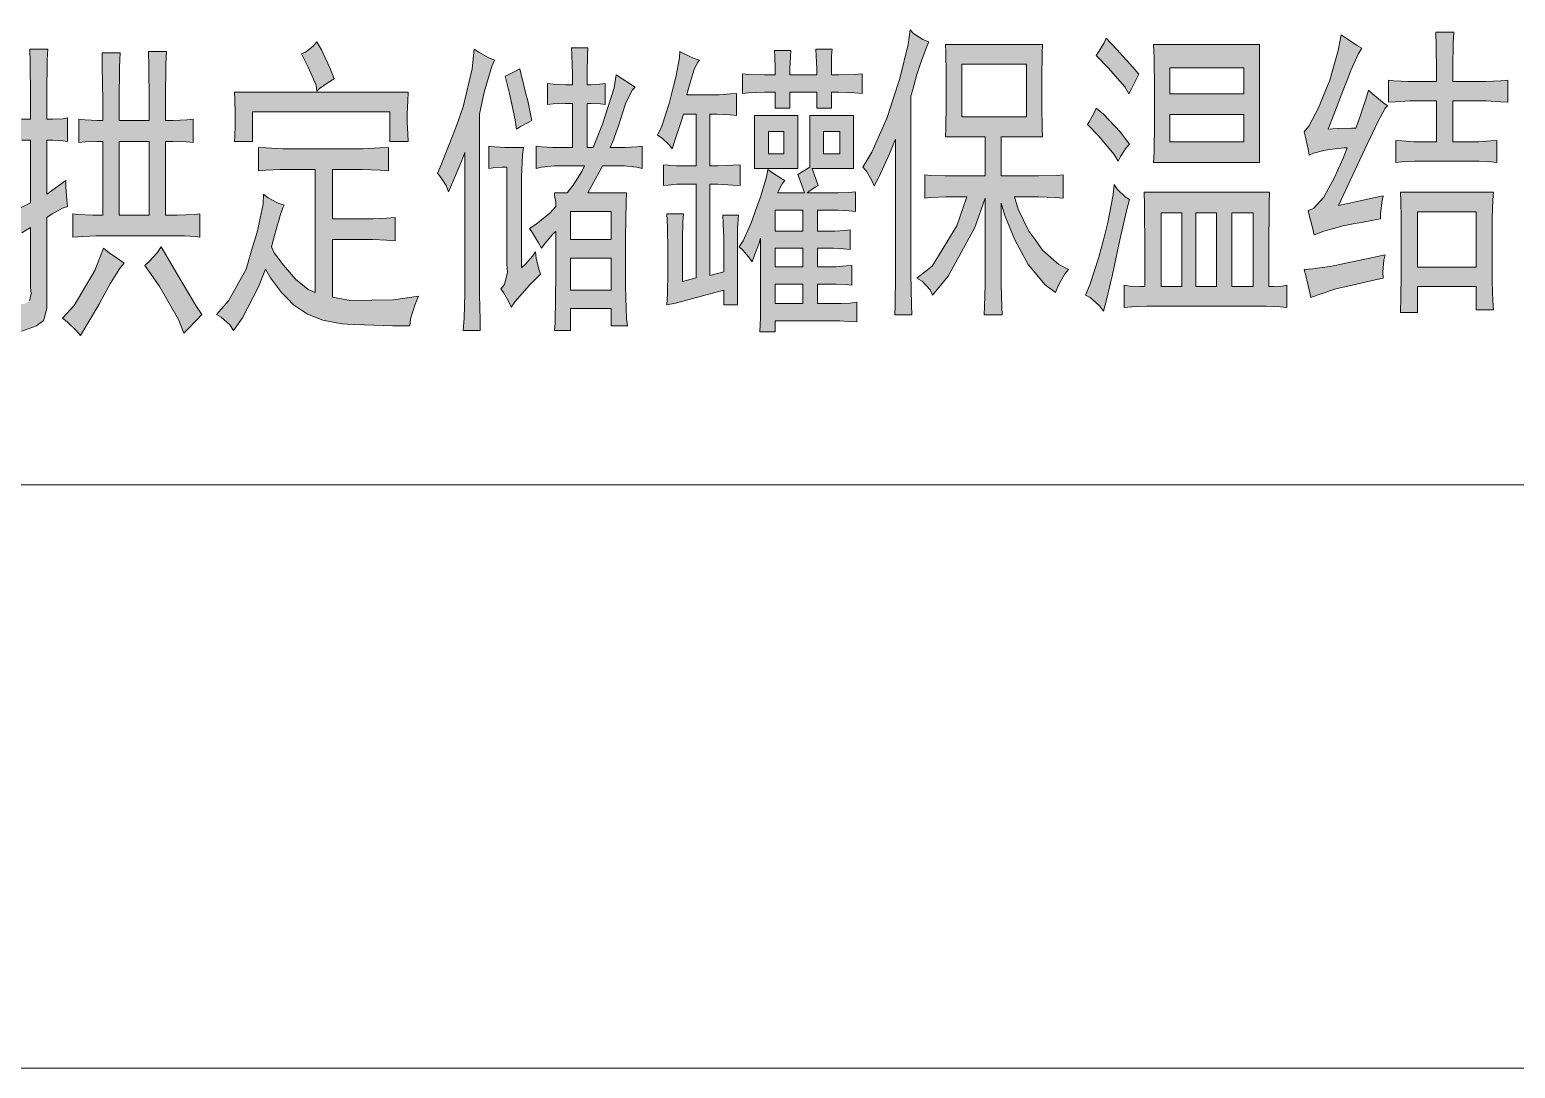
# Model space of a CAD drawing. Header units: millimetres. Extents: x 0 to 207, y 0 to 293.
# Drawn here: x 82.08 to 102.15, y 149.03 to 163.06 of the extents above; entities that cross this region are included whole.
import ezdxf

# ---------------------------------------------------------------- set-up
doc = ezdxf.new("R2010")
doc.units = ezdxf.units.MM

msp = doc.modelspace()

# ---------------------------------------------------------------- hatches: boundary and pattern name
h = msp.add_hatch(color=0)
h.dxf.hatch_style = 2
h.paths.add_polyline_path([(94.230472, 162.898667), (94.20225, 162.838694), (94.13875, 162.672889), (94.103472, 162.567056), (94.068194, 162.457694), (94.01175, 162.256611), (93.987056, 162.168417), (93.987056, 160.023528), (93.987056, 159.758944), (93.994111, 159.35325), (93.997639, 159.212139), (93.768333, 159.212139), (93.771861, 159.342667), (93.778917, 159.741306), (93.778917, 160.009417), (93.778917, 161.586333), (93.697778, 161.38525), (93.553139, 161.071278), (93.489639, 160.954861), (93.457889, 161.028944), (93.383806, 161.152417), (93.337944, 161.205333), (93.457889, 161.409944), (93.666028, 161.879139), (93.750694, 162.143722), (93.835361, 162.404778), (93.94825, 162.863389), (93.976472, 163.064472), (94.022333, 163.015083), (94.149333, 162.930417)])
h = msp.add_hatch(color=0)
h.dxf.hatch_style = 2
h.paths.add_polyline_path([(101.088472, 162.365972), (101.088472, 162.507083), (101.084944, 162.838694), (101.077889, 163.029194), (101.321306, 163.029194), (101.31425, 162.881028), (101.310722, 162.549417), (101.310722, 162.365972), (101.645861, 162.365972), (101.75875, 162.365972), (101.959833, 162.373028), (102.055083, 162.383611), (102.055083, 162.08375), (101.959833, 162.090806), (101.762278, 162.101389), (101.659972, 162.101389), (101.310722, 162.101389), (101.310722, 161.551056), (101.578833, 161.551056), (101.659972, 161.551056), (101.82225, 161.561639), (101.903389, 161.568694), (101.903389, 161.268833), (101.832833, 161.279417), (101.6635, 161.286472), (101.564722, 161.286472), (100.890917, 161.286472), (100.792139, 161.286472), (100.619278, 161.279417), (100.541667, 161.268833), (100.541667, 161.568694), (100.619278, 161.561639), (100.781556, 161.551056), (100.86975, 161.551056), (101.088472, 161.551056), (101.088472, 162.101389), (100.834472, 162.101389), (100.728639, 162.101389), (100.531083, 162.090806), (100.439361, 162.08375), (100.439361, 162.383611), (100.513444, 162.373028), (100.700417, 162.365972), (100.809778, 162.365972)])
h = msp.add_hatch(color=0)
h.dxf.hatch_style = 2
h.paths.add_polyline_path([(85.749694, 162.736389), (85.802611, 162.761083), (85.908444, 162.842222), (85.957833, 162.902194), (86.021333, 162.792833), (86.13775, 162.542361), (86.190667, 162.40125), (86.109528, 162.351861), (85.993111, 162.270722), (85.957833, 162.235444), (85.94725, 162.313056), (85.841417, 162.56)])
h = msp.add_hatch(color=0)
h.paths.add_polyline_path([(95.765056, 162.863389), (95.761528, 162.739917), (95.754472, 162.415361), (95.754472, 162.217806), (95.754472, 162.027306), (95.761528, 161.727444), (95.765056, 161.618083), (95.207667, 161.618083), (95.207667, 161.088917), (95.556917, 161.088917), (95.712139, 161.088917), (95.959083, 161.095972), (96.04375, 161.103028), (96.04375, 160.789056), (95.944972, 160.796111), (95.712139, 160.806694), (95.581611, 160.806694), (95.384056, 160.806694), (95.433444, 160.640889), (95.581611, 160.344556), (95.673333, 160.217556), (95.765056, 160.087028), (95.987306, 159.893), (96.114306, 159.825972), (96.068444, 159.766), (95.98025, 159.610778), (95.941444, 159.512), (95.800333, 159.617833), (95.571028, 159.893), (95.482833, 160.058806), (95.391111, 160.224611), (95.253528, 160.556222), (95.207667, 160.722028), (95.207667, 159.808333), (95.207667, 159.617833), (95.214722, 159.317972), (95.21825, 159.212139), (94.974833, 159.212139), (94.981889, 159.328556), (94.988944, 159.610778), (94.988944, 159.776583), (94.988944, 160.789056), (94.847833, 160.390417), (94.491528, 159.73425), (94.279861, 159.476722), (94.244583, 159.550806), (94.13875, 159.667222), (94.068194, 159.709556), (94.272806, 159.868306), (94.607944, 160.415111), (94.742, 160.806694), (94.579722, 160.806694), (94.459778, 160.806694), (94.255167, 160.796111), (94.174028, 160.789056), (94.174028, 161.103028), (94.255167, 161.095972), (94.445667, 161.088917), (94.558556, 161.088917), (94.988944, 161.088917), (94.988944, 161.618083), (94.452722, 161.618083), (94.459778, 161.7345), (94.463306, 162.052), (94.463306, 162.249556), (94.463306, 162.457694), (94.459778, 162.764611), (94.452722, 162.863389)])
h.paths.add_polyline_path([(95.546333, 161.886194), (95.546333, 162.598806), (94.674972, 162.598806), (94.674972, 161.886194)])
h = msp.add_hatch(color=0)
h.dxf.hatch_style = 2
h.paths.add_polyline_path([(96.625833, 162.948056), (96.766944, 162.796361), (96.985667, 162.556472), (97.066806, 162.46475), (97.031528, 162.390667), (96.9645, 162.256611), (96.929222, 162.200167), (96.876306, 162.291889), (96.654056, 162.549417), (96.48825, 162.715222), (96.527056, 162.771667), (96.597611, 162.888083)])
h = msp.add_hatch(color=0)
h.paths.add_polyline_path([(98.696639, 161.268833), (97.264361, 161.268833), (97.271417, 161.409944), (97.278472, 161.794472), (97.278472, 162.034361), (97.278472, 162.27425), (97.271417, 162.690528), (97.264361, 162.863389), (98.696639, 162.863389)])
h.paths.add_polyline_path([(98.484972, 161.551056), (98.484972, 161.917944), (97.486611, 161.917944), (97.486611, 161.551056)])
h.paths.add_polyline_path([(98.484972, 162.200167), (98.484972, 162.549417), (97.486611, 162.549417), (97.486611, 162.200167)])
h = msp.add_hatch(color=0)
h.dxf.hatch_style = 2
h.paths.add_polyline_path([(100.079528, 162.814), (100.030139, 162.732861), (99.931361, 162.514139), (99.881972, 162.383611), (99.829056, 162.249556), (99.702056, 161.917944), (99.624444, 161.720389), (99.751444, 161.727444), (99.938417, 161.7345), (99.998389, 161.7345), (100.047778, 161.868556), (100.135972, 162.126083), (100.17125, 162.249556), (100.227694, 162.193111), (100.358222, 162.08375), (100.42525, 162.034361), (100.397028, 162.002611), (100.294722, 161.819167), (100.224167, 161.667472), (100.150083, 161.519306), (99.920778, 161.028944), (99.765556, 160.690278), (99.956056, 160.729083), (100.259444, 160.796111), (100.368806, 160.820806), (100.351167, 160.729083), (100.333528, 160.573861), (100.333528, 160.506833), (100.280611, 160.499778), (100.097167, 160.4645), (99.963111, 160.439806), (99.829056, 160.415111), (99.568, 160.341028), (99.437472, 160.291639), (99.416306, 160.372778), (99.373972, 160.538583), (99.356333, 160.62325), (99.426889, 160.647944), (99.568, 160.799639), (99.635028, 160.930167), (99.705583, 161.057167), (99.829056, 161.328806), (99.881972, 161.469917), (99.839639, 161.469917), (99.719694, 161.455806), (99.642083, 161.445222), (99.564472, 161.431111), (99.426889, 161.395833), (99.370444, 161.371139), (99.352806, 161.452278), (99.317528, 161.611028), (99.299889, 161.685111), (99.363389, 161.759194), (99.500972, 162.016722), (99.571528, 162.200167), (99.645611, 162.383611), (99.7585, 162.78225), (99.800833, 162.997444), (99.867861, 162.948056), (100.008972, 162.856333)])
h = msp.add_hatch(color=0)
h.dxf.hatch_style = 2
h.paths.add_polyline_path([(82.087861, 161.854444), (82.087861, 162.154306), (82.084333, 162.627028), (82.077278, 162.799889), (82.320694, 162.799889), (82.313639, 162.658778), (82.310111, 162.186056), (82.310111, 161.854444), (82.39125, 161.854444), (82.528833, 161.8615), (82.588806, 161.872083), (82.588806, 161.554583), (82.528833, 161.565167), (82.39125, 161.572222), (82.310111, 161.572222), (82.310111, 160.841972), (82.564111, 161.025417), (82.564111, 160.94075), (82.578222, 160.767889), (82.588806, 160.676167), (82.51825, 160.651472), (82.380667, 160.577389), (82.310111, 160.528), (82.310111, 159.430861), (82.310111, 159.296806), (82.26425, 159.131), (82.214861, 159.09925), (82.169, 159.063972), (81.971444, 158.989889), (81.81975, 158.947556), (81.816222, 159.039278), (81.763306, 159.240361), (81.717444, 159.346194), (81.855028, 159.346194), (82.020833, 159.363833), (82.049056, 159.381472), (82.07375, 159.399111), (82.094917, 159.497889), (82.087861, 159.579028), (82.087861, 160.393944), (81.971444, 160.319861), (81.816222, 160.203444), (81.773889, 160.161111), (81.745667, 160.259889), (81.689222, 160.450389), (81.657472, 160.542111), (81.728028, 160.55975), (81.943222, 160.651472), (82.087861, 160.725556), (82.087861, 161.572222), (81.971444, 161.572222), (81.773889, 161.565167), (81.69275, 161.554583), (81.69275, 161.872083), (81.770361, 161.8615), (81.967917, 161.854444)])
h = msp.add_hatch(color=0)
h.paths.add_polyline_path([(83.065056, 161.836806), (83.065056, 162.111972), (83.058, 162.570583), (83.054472, 162.7505), (83.297889, 162.7505), (83.290833, 162.56), (83.287306, 162.104917), (83.287306, 161.836806), (83.693, 161.836806), (83.693, 162.104917), (83.685944, 162.570583), (83.682417, 162.768139), (83.925833, 162.768139), (83.918778, 162.602333), (83.911722, 162.136667), (83.911722, 161.836806), (84.017556, 161.836806), (84.204528, 161.847389), (84.285667, 161.854444), (84.285667, 161.540472), (84.193944, 161.547528), (84.006972, 161.554583), (83.911722, 161.554583), (83.911722, 160.55975), (84.070472, 160.55975), (84.303306, 160.566806), (84.377389, 160.577389), (84.377389, 160.259889), (84.320944, 160.270472), (84.16925, 160.277528), (84.077528, 160.277528), (83.005083, 160.277528), (82.973333, 160.277528), (82.796944, 160.270472), (82.659361, 160.259889), (82.659361, 160.577389), (82.726389, 160.566806), (82.931, 160.55975), (83.065056, 160.55975), (83.065056, 161.554583), (82.990972, 161.554583), (82.825167, 161.547528), (82.7405, 161.540472), (82.7405, 161.854444), (82.825167, 161.847389), (82.990972, 161.836806)])
h.paths.add_polyline_path([(83.693, 160.55975), (83.693, 161.554583), (83.287306, 161.554583), (83.287306, 160.55975)])
h = msp.add_hatch(color=0)
h.dxf.hatch_style = 2
h.paths.add_polyline_path([(88.363778, 162.651722), (88.324972, 162.584694), (88.219139, 162.221333), (88.155639, 161.921472), (88.155639, 159.695444), (88.155639, 159.487306), (88.162694, 159.141583), (88.166222, 159.000472), (87.933389, 159.000472), (87.9475, 159.166278), (87.958083, 159.497889), (87.958083, 159.663694), (87.958083, 161.406417), (87.91575, 161.297056), (87.806389, 161.032472), (87.735833, 160.873722), (87.704083, 160.958389), (87.626472, 161.081861), (87.587667, 161.124194), (87.626472, 161.208861), (87.757, 161.536944), (87.848722, 161.780361), (87.936917, 162.023778), (88.056861, 162.535306), (88.085083, 162.799889), (88.145056, 162.761083), (88.282639, 162.683472)])
h = msp.add_hatch(color=0)
h.paths.add_polyline_path([(89.411528, 162.320111), (89.411528, 162.468278), (89.404472, 162.71875), (89.400944, 162.817528), (89.619667, 162.817528), (89.616139, 162.725806), (89.609083, 162.478861), (89.609083, 162.320111), (89.662, 162.320111), (89.781944, 162.327167), (89.8525, 162.33775), (89.8525, 162.055528), (89.789, 162.062583), (89.665528, 162.069639), (89.609083, 162.069639), (89.609083, 161.473444), (89.690222, 161.473444), (89.817222, 161.787417), (89.975972, 162.277778), (90.004194, 162.454167), (90.258194, 162.288361), (90.219389, 162.246028), (90.131194, 162.062583), (90.085333, 161.921472), (90.039472, 161.780361), (89.958333, 161.554583), (89.923056, 161.473444), (90.050056, 161.473444), (90.131194, 161.473444), (90.282889, 161.4805), (90.353444, 161.491083), (90.353444, 161.191222), (90.282889, 161.208861), (90.113556, 161.222972), (90.014778, 161.222972), (89.817222, 161.222972), (89.771361, 161.141833), (89.672583, 160.958389), (89.619667, 160.859611), (90.141778, 160.859611), (90.13825, 160.732611), (90.131194, 160.270472), (90.131194, 159.928278), (90.131194, 159.589611), (90.141778, 159.155694), (90.155889, 159.063972), (89.933639, 159.063972), (89.933639, 159.296806), (89.386833, 159.296806), (89.386833, 159.000472), (89.168111, 159.000472), (89.178694, 159.09925), (89.189278, 159.769528), (89.189278, 160.344556), (89.143417, 160.295167), (89.044639, 160.17875), (88.991722, 160.111722), (88.952917, 160.185806), (88.871778, 160.319861), (88.829444, 160.376306), (88.921167, 160.436278), (89.104611, 160.584444), (89.189278, 160.676167), (89.18575, 160.732611), (89.171639, 160.824333), (89.168111, 160.859611), (89.340972, 160.859611), (89.422111, 160.965444), (89.538528, 161.148889), (89.573806, 161.222972), (89.284528, 161.222972), (89.171639, 161.222972), (88.991722, 161.208861), (88.921167, 161.191222), (88.921167, 161.491083), (88.991722, 161.4805), (89.143417, 161.473444), (89.224556, 161.473444), (89.411528, 161.473444), (89.411528, 162.069639), (89.319806, 162.069639), (89.150472, 162.062583), (89.072861, 162.055528), (89.072861, 162.33775), (89.150472, 162.327167), (89.319806, 162.320111)])
h.paths.add_polyline_path([(89.933639, 159.547278), (89.933639, 159.977667), (89.386833, 159.977667), (89.386833, 159.547278)])
h.paths.add_polyline_path([(89.933639, 160.228139), (89.933639, 160.609139), (89.386833, 160.609139), (89.386833, 160.228139)])
h = msp.add_hatch(color=0)
h.dxf.hatch_style = 2
h.paths.add_polyline_path([(91.641083, 159.346194), (91.457639, 159.346194), (91.457639, 159.547278), (91.189528, 159.473194), (90.805, 159.370889), (90.688583, 159.346194), (90.695639, 159.497889), (90.702694, 159.787167), (90.702694, 159.928278), (90.702694, 160.079972), (90.695639, 160.401), (90.688583, 160.577389), (90.910833, 160.577389), (90.903778, 160.468028), (90.90025, 160.245778), (90.90025, 160.129361), (90.90025, 159.663694), (91.083694, 159.713083), (91.083694, 160.976028), (90.864972, 160.976028), (90.819111, 160.976028), (90.706222, 160.965444), (90.642722, 160.958389), (90.642722, 161.240611), (90.706222, 161.233556), (90.819111, 161.222972), (90.864972, 161.222972), (91.083694, 161.222972), (91.083694, 161.921472), (90.910833, 161.921472), (90.875556, 161.812111), (90.801472, 161.579278), (90.759139, 161.455806), (90.723861, 161.505194), (90.625083, 161.596917), (90.561583, 161.63925), (90.621556, 161.762722), (90.720333, 162.066111), (90.766194, 162.246028), (90.808528, 162.422417), (90.857917, 162.683472), (90.864972, 162.768139), (90.921417, 162.736389), (91.055472, 162.676417), (91.129556, 162.651722), (91.101333, 162.619972), (91.055472, 162.52825), (91.037833, 162.468278), (91.020194, 162.411833), (90.981389, 162.270722), (90.956694, 162.186056), (91.327111, 162.186056), (91.397667, 162.186056), (91.549361, 162.196639), (91.6305, 162.203694), (91.6305, 161.903833), (91.542306, 161.914417), (91.362389, 161.921472), (91.270667, 161.921472), (91.270667, 161.222972), (91.3765, 161.222972), (91.577583, 161.233556), (91.676361, 161.240611), (91.676361, 160.958389), (91.577583, 160.965444), (91.3765, 160.976028), (91.270667, 160.976028), (91.270667, 159.744833), (91.457639, 159.794222), (91.457639, 160.143472), (91.457639, 160.245778), (91.450583, 160.450389), (91.443528, 160.55975), (91.655194, 160.55975), (91.641083, 160.376306)])
h = msp.add_hatch(color=0)
h.dxf.hatch_style = 2
h.paths.add_polyline_path([(92.921667, 162.799889), (92.914611, 162.711694), (92.911083, 162.535306), (92.911083, 162.454167), (93.013389, 162.454167), (93.225056, 162.461222), (93.327361, 162.468278), (93.327361, 162.203694), (93.225056, 162.21075), (93.013389, 162.221333), (92.911083, 162.221333), (92.911083, 162.002611), (92.713528, 162.002611), (92.713528, 162.221333), (92.350167, 162.221333), (92.350167, 162.002611), (92.152611, 162.002611), (92.152611, 162.221333), (92.007972, 162.221333), (91.78925, 162.21075), (91.711639, 162.203694), (91.711639, 162.468278), (91.78925, 162.461222), (92.007972, 162.454167), (92.152611, 162.454167), (92.152611, 162.535306), (92.149083, 162.701111), (92.142028, 162.785778), (92.364278, 162.785778), (92.357222, 162.701111), (92.350167, 162.535306), (92.350167, 162.454167), (92.713528, 162.454167), (92.713528, 162.535306), (92.706472, 162.711694), (92.699417, 162.799889)])
h = msp.add_hatch(color=0)
h.dxf.hatch_style = 2
h.paths.add_polyline_path([(88.702444, 162.535306), (88.720083, 162.461222), (88.758889, 162.291889), (88.783583, 162.196639), (88.808278, 162.101389), (88.847083, 161.921472), (88.864722, 161.836806), (88.811806, 161.812111), (88.7095, 161.755667), (88.656583, 161.720389), (88.638944, 161.847389), (88.561333, 162.203694), (88.504889, 162.436528), (88.543694, 162.454167), (88.642472, 162.503556)])
h = msp.add_hatch(color=0)
h.dxf.hatch_style = 2
h.paths.add_polyline_path([(87.192556, 162.221333), (87.1855, 162.104917), (87.178444, 161.928528), (87.178444, 161.872083), (87.178444, 161.812111), (87.1855, 161.656889), (87.192556, 161.554583), (86.945611, 161.554583), (86.945611, 161.953222), (85.086472, 161.953222), (85.086472, 161.554583), (84.843056, 161.554583), (84.850111, 161.621611), (84.853639, 161.773306), (84.853639, 161.854444), (84.853639, 161.939111), (84.850111, 162.119028), (84.843056, 162.221333)])
h = msp.add_hatch(color=0)
h.paths.add_polyline_path([(91.665778, 160.129361), (91.718694, 160.2105), (91.831583, 160.4645), (91.891556, 160.633833), (91.955056, 160.803167), (92.032667, 161.074806), (92.050306, 161.173583), (92.113806, 161.13125), (92.230222, 161.057167), (92.283139, 161.025417), (92.247861, 160.983083), (92.202, 160.898417), (92.187889, 160.859611), (92.547722, 160.859611), (92.526556, 160.926639), (92.480694, 161.050111), (92.456, 161.106556), (92.618278, 161.208861), (92.618278, 161.903833), (93.210944, 161.903833), (93.210944, 161.191222), (92.653556, 161.191222), (92.734694, 160.958389), (92.699417, 160.94075), (92.625333, 160.891361), (92.583, 160.859611), (92.942833, 160.859611), (93.002806, 160.859611), (93.147444, 160.866667), (93.235639, 160.873722), (93.235639, 160.609139), (93.147444, 160.616194), (93.002806, 160.626778), (92.942833, 160.626778), (92.724111, 160.626778), (92.724111, 160.344556), (92.896972, 160.344556), (92.956944, 160.344556), (93.091, 160.351611), (93.165083, 160.362194), (93.165083, 160.094083), (93.073361, 160.104667), (92.939306, 160.111722), (92.896972, 160.111722), (92.724111, 160.111722), (92.724111, 159.86125), (92.921667, 159.86125), (92.978111, 159.86125), (93.112167, 159.871833), (93.189778, 159.878889), (93.189778, 159.614306), (93.112167, 159.621361), (92.978111, 159.628417), (92.921667, 159.628417), (92.724111, 159.628417), (92.724111, 159.363833), (93.013389, 159.363833), (93.041611, 159.363833), (93.165083, 159.370889), (93.256806, 159.381472), (93.256806, 159.116889), (93.147444, 159.123944), (93.0275, 159.131), (93.013389, 159.131), (92.152611, 159.131), (92.152611, 158.982833), (91.944472, 158.982833), (91.951528, 159.173333), (91.955056, 159.423806), (91.955056, 159.48025), (91.955056, 160.245778), (91.933889, 160.17875), (91.873917, 160.02), (91.838639, 159.928278), (91.806889, 159.977667), (91.718694, 160.079972)])
h.paths.add_polyline_path([(92.526556, 160.344556), (92.526556, 160.626778), (92.152611, 160.626778), (92.152611, 160.344556)])
h.paths.add_polyline_path([(92.526556, 159.363833), (92.526556, 159.628417), (92.152611, 159.628417), (92.152611, 159.363833)])
h.paths.add_polyline_path([(92.526556, 159.86125), (92.526556, 160.111722), (92.152611, 160.111722), (92.152611, 159.86125)])
h.paths.add_polyline_path([(93.0275, 161.388778), (93.0275, 161.688639), (92.80525, 161.688639), (92.80525, 161.388778)])
h = msp.add_hatch(color=0)
h.paths.add_polyline_path([(92.456, 161.191222), (91.873917, 161.191222), (91.873917, 161.903833), (92.456, 161.903833)])
h.paths.add_polyline_path([(92.269028, 161.388778), (92.269028, 161.688639), (92.060889, 161.688639), (92.060889, 161.388778)])
h = msp.add_hatch(color=0)
h.dxf.hatch_style = 2
h.paths.add_polyline_path([(96.48825, 162.002611), (96.587028, 161.925), (96.812806, 161.685111), (96.939806, 161.519306), (96.893944, 161.469917), (96.816333, 161.3535), (96.788111, 161.286472), (96.731667, 161.378194), (96.52, 161.628667), (96.371833, 161.783889), (96.393, 161.819167), (96.452972, 161.925)])
h = msp.add_hatch(color=0)
h.dxf.hatch_style = 2
h.paths.add_polyline_path([(86.469361, 161.455806), (86.58225, 161.455806), (86.808028, 161.466389), (86.924444, 161.473444), (86.924444, 161.155944), (86.818611, 161.166528), (86.568139, 161.173583), (86.4235, 161.173583), (86.1695, 161.173583), (86.1695, 160.510361), (86.656333, 160.510361), (86.719833, 160.510361), (86.89975, 160.517417), (87.016167, 160.528), (87.016167, 160.2105), (86.89975, 160.221083), (86.712778, 160.228139), (86.64575, 160.228139), (86.1695, 160.228139), (86.1695, 159.4485), (86.412917, 159.406167), (86.995, 159.413222), (87.330139, 159.462611), (87.284278, 159.356778), (87.224306, 159.155694), (87.213722, 159.063972), (86.980889, 159.063972), (86.599889, 159.074556), (86.448194, 159.081611), (86.2965, 159.088667), (86.038972, 159.141583), (85.936667, 159.180389), (85.830833, 159.222722), (85.643861, 159.346194), (85.562722, 159.430861), (85.481583, 159.512), (85.329889, 159.713083), (85.262861, 159.8295), (85.167611, 159.589611), (84.952417, 159.173333), (84.832472, 159.000472), (84.779556, 159.074556), (84.663139, 159.180389), (84.599639, 159.215667), (84.761917, 159.399111), (85.001806, 159.8295), (85.075889, 160.079972), (85.149972, 160.326917), (85.231111, 160.707917), (85.238167, 160.841972), (85.298139, 160.792583), (85.435722, 160.7185), (85.516861, 160.693806), (85.499222, 160.658528), (85.460417, 160.556222), (85.442778, 160.485667), (85.421611, 160.415111), (85.372222, 160.235194), (85.344, 160.129361), (85.382806, 160.05175), (85.506278, 159.882417), (85.587417, 159.787167), (85.668556, 159.691917), (85.841417, 159.554333), (85.936667, 159.512), (85.936667, 161.173583), (85.562722, 161.173583), (85.463944, 161.173583), (85.266389, 161.166528), (85.167611, 161.155944), (85.167611, 161.473444), (85.266389, 161.466389), (85.499222, 161.455806), (85.633278, 161.455806)])
h = msp.add_hatch(color=0)
h.dxf.hatch_style = 2
h.paths.add_polyline_path([(88.748306, 161.473444), (88.737722, 161.374667), (88.723611, 161.074806), (88.723611, 160.873722), (88.723611, 159.847139), (88.776528, 159.896528), (88.871778, 160.002361), (88.910583, 160.062333), (88.921167, 159.977667), (88.956444, 159.8295), (88.981139, 159.762472), (88.829444, 159.614306), (88.631889, 159.388528), (88.586028, 159.314444), (88.55075, 159.388528), (88.480194, 159.512), (88.444917, 159.564917), (88.494306, 159.621361), (88.533111, 159.787167), (88.526056, 159.896528), (88.526056, 161.208861), (88.462556, 161.208861), (88.342611, 161.198278), (88.282639, 161.191222), (88.282639, 161.491083), (88.36025, 161.4805), (88.497833, 161.473444), (88.561333, 161.473444)])
h = msp.add_hatch(color=0)
h.dxf.hatch_style = 2
h.paths.add_polyline_path([(96.939806, 160.771417), (96.897472, 160.616194), (96.809278, 160.224611), (96.759889, 159.991778), (96.7105, 159.758944), (96.625833, 159.395583), (96.590556, 159.261528), (96.534111, 159.335611), (96.410639, 159.444972), (96.347139, 159.476722), (96.403583, 159.617833), (96.523528, 159.991778), (96.587028, 160.224611), (96.647, 160.457444), (96.717556, 160.831389), (96.731667, 160.9725), (96.777528, 160.905472), (96.883361, 160.806694)])
h = msp.add_hatch(color=0)
h.paths.add_polyline_path([(98.834222, 160.870194), (98.827167, 160.722028), (98.823639, 160.0835), (98.823639, 159.593139), (98.887139, 159.593139), (99.007083, 159.600194), (99.067056, 159.610778), (99.067056, 159.310917), (98.975333, 159.317972), (98.788361, 159.328556), (98.696639, 159.328556), (97.278472, 159.328556), (97.172639, 159.328556), (96.968028, 159.317972), (96.86925, 159.310917), (96.86925, 159.610778), (96.946861, 159.600194), (97.084444, 159.593139), (97.147944, 159.593139), (97.147944, 160.065861), (97.144417, 160.704389), (97.137361, 160.870194)])
h.paths.add_polyline_path([(98.611972, 159.593139), (98.611972, 160.587972), (98.322694, 160.587972), (98.322694, 159.593139)])
h.paths.add_polyline_path([(98.114556, 159.593139), (98.114556, 160.587972), (97.835861, 160.587972), (97.835861, 159.593139)])
h.paths.add_polyline_path([(97.648889, 159.593139), (97.648889, 160.587972), (97.370194, 160.587972), (97.370194, 159.593139)])
h = msp.add_hatch(color=0)
h.paths.add_polyline_path([(101.857528, 160.870194), (101.850472, 160.764361), (101.843417, 160.524472), (101.843417, 160.390417), (101.843417, 159.825972), (101.843417, 159.667222), (101.850472, 159.395583), (101.857528, 159.279167), (101.624694, 159.279167), (101.624694, 159.593139), (100.834472, 159.593139), (100.834472, 159.243889), (100.601639, 159.243889), (100.608694, 159.459083), (100.612222, 159.741306), (100.612222, 159.808333), (100.612222, 160.422167), (100.612222, 160.524472), (100.608694, 160.746722), (100.601639, 160.870194)])
h.paths.add_polyline_path([(101.624694, 159.857722), (101.624694, 160.605611), (100.834472, 160.605611), (100.834472, 159.857722)])
h = msp.add_hatch(color=0)
h.dxf.hatch_style = 2
h.paths.add_polyline_path([(83.354333, 159.910639), (83.301417, 159.847139), (83.170889, 159.639), (83.093278, 159.497889), (83.015667, 159.356778), (82.849861, 159.074556), (82.761667, 158.933444), (82.705222, 159.000472), (82.58175, 159.116889), (82.51825, 159.166278), (82.677, 159.339139), (82.955694, 159.811861), (83.075639, 160.111722), (83.15325, 160.05175), (83.290833, 159.952972)])
h = msp.add_hatch(color=0)
h.dxf.hatch_style = 2
h.paths.add_polyline_path([(84.158667, 158.965194), (84.088111, 159.148639), (83.827056, 159.603722), (83.633028, 159.878889), (83.685944, 159.928278), (83.798833, 160.05175), (83.855278, 160.129361), (84.052833, 159.794222), (84.324472, 159.339139), (84.402083, 159.215667), (84.331528, 159.141583), (84.208056, 159.014583)])
h = msp.add_hatch(color=0)
h.dxf.hatch_style = 2
h.paths.add_polyline_path([(100.3935, 160.023528), (100.375861, 159.949444), (100.36175, 159.794222), (100.368806, 159.709556), (100.259444, 159.684861), (100.008972, 159.624889), (99.867861, 159.593139), (99.730278, 159.561389), (99.490389, 159.483778), (99.391611, 159.444972), (99.370444, 159.550806), (99.321056, 159.741306), (99.299889, 159.825972), (99.419833, 159.833028), (99.642083, 159.864778), (99.740861, 159.882417), (99.839639, 159.903583), (100.164194, 159.974139)])

# ---------------------------------------------------------------- linework, layer by layer
at = {"color": 0, "lineweight": 0}
for points in [[(94.230472, 162.898667), (94.20225, 162.838694), (94.13875, 162.672889), (94.103472, 162.567056), (94.068194, 162.457694), (94.01175, 162.256611), (93.987056, 162.168417), (93.987056, 160.023528), (93.987056, 159.758944), (93.994111, 159.35325), (93.997639, 159.212139), (93.768333, 159.212139), (93.771861, 159.342667), (93.778917, 159.741306), (93.778917, 160.009417), (93.778917, 161.586333), (93.697778, 161.38525), (93.553139, 161.071278), (93.489639, 160.954861), (93.457889, 161.028944), (93.383806, 161.152417), (93.337944, 161.205333), (93.457889, 161.409944), (93.666028, 161.879139), (93.750694, 162.143722), (93.835361, 162.404778), (93.94825, 162.863389), (93.976472, 163.064472), (94.022333, 163.015083), (94.149333, 162.930417)], [(101.088472, 162.365972), (101.088472, 162.507083), (101.084944, 162.838694), (101.077889, 163.029194), (101.321306, 163.029194), (101.31425, 162.881028), (101.310722, 162.549417), (101.310722, 162.365972), (101.645861, 162.365972), (101.75875, 162.365972), (101.959833, 162.373028), (102.055083, 162.383611), (102.055083, 162.08375), (101.959833, 162.090806), (101.762278, 162.101389), (101.659972, 162.101389), (101.310722, 162.101389), (101.310722, 161.551056), (101.578833, 161.551056), (101.659972, 161.551056), (101.82225, 161.561639), (101.903389, 161.568694), (101.903389, 161.268833), (101.832833, 161.279417), (101.6635, 161.286472), (101.564722, 161.286472), (100.890917, 161.286472), (100.792139, 161.286472), (100.619278, 161.279417), (100.541667, 161.268833), (100.541667, 161.568694), (100.619278, 161.561639), (100.781556, 161.551056), (100.86975, 161.551056), (101.088472, 161.551056), (101.088472, 162.101389), (100.834472, 162.101389), (100.728639, 162.101389), (100.531083, 162.090806), (100.439361, 162.08375), (100.439361, 162.383611), (100.513444, 162.373028), (100.700417, 162.365972), (100.809778, 162.365972)], [(85.749694, 162.736389), (85.802611, 162.761083), (85.908444, 162.842222), (85.957833, 162.902194), (86.021333, 162.792833), (86.13775, 162.542361), (86.190667, 162.40125), (86.109528, 162.351861), (85.993111, 162.270722), (85.957833, 162.235444), (85.94725, 162.313056), (85.841417, 162.56)], [(95.765056, 162.863389), (95.761528, 162.739917), (95.754472, 162.415361), (95.754472, 162.217806), (95.754472, 162.027306), (95.761528, 161.727444), (95.765056, 161.618083), (95.207667, 161.618083), (95.207667, 161.088917), (95.556917, 161.088917), (95.712139, 161.088917), (95.959083, 161.095972), (96.04375, 161.103028), (96.04375, 160.789056), (95.944972, 160.796111), (95.712139, 160.806694), (95.581611, 160.806694), (95.384056, 160.806694), (95.433444, 160.640889), (95.581611, 160.344556), (95.673333, 160.217556), (95.765056, 160.087028), (95.987306, 159.893), (96.114306, 159.825972), (96.068444, 159.766), (95.98025, 159.610778), (95.941444, 159.512), (95.800333, 159.617833), (95.571028, 159.893), (95.482833, 160.058806), (95.391111, 160.224611), (95.253528, 160.556222), (95.207667, 160.722028), (95.207667, 159.808333), (95.207667, 159.617833), (95.214722, 159.317972), (95.21825, 159.212139), (94.974833, 159.212139), (94.981889, 159.328556), (94.988944, 159.610778), (94.988944, 159.776583), (94.988944, 160.789056), (94.847833, 160.390417), (94.491528, 159.73425), (94.279861, 159.476722), (94.244583, 159.550806), (94.13875, 159.667222), (94.068194, 159.709556), (94.272806, 159.868306), (94.607944, 160.415111), (94.742, 160.806694), (94.579722, 160.806694), (94.459778, 160.806694), (94.255167, 160.796111), (94.174028, 160.789056), (94.174028, 161.103028), (94.255167, 161.095972), (94.445667, 161.088917), (94.558556, 161.088917), (94.988944, 161.088917), (94.988944, 161.618083), (94.452722, 161.618083), (94.459778, 161.7345), (94.463306, 162.052), (94.463306, 162.249556), (94.463306, 162.457694), (94.459778, 162.764611), (94.452722, 162.863389)], [(96.625833, 162.948056), (96.766944, 162.796361), (96.985667, 162.556472), (97.066806, 162.46475), (97.031528, 162.390667), (96.9645, 162.256611), (96.929222, 162.200167), (96.876306, 162.291889), (96.654056, 162.549417), (96.48825, 162.715222), (96.527056, 162.771667), (96.597611, 162.888083)], [(98.696639, 161.268833), (97.264361, 161.268833), (97.271417, 161.409944), (97.278472, 161.794472), (97.278472, 162.034361), (97.278472, 162.27425), (97.271417, 162.690528), (97.264361, 162.863389), (98.696639, 162.863389)], [(100.079528, 162.814), (100.030139, 162.732861), (99.931361, 162.514139), (99.881972, 162.383611), (99.829056, 162.249556), (99.702056, 161.917944), (99.624444, 161.720389), (99.751444, 161.727444), (99.938417, 161.7345), (99.998389, 161.7345), (100.047778, 161.868556), (100.135972, 162.126083), (100.17125, 162.249556), (100.227694, 162.193111), (100.358222, 162.08375), (100.42525, 162.034361), (100.397028, 162.002611), (100.294722, 161.819167), (100.224167, 161.667472), (100.150083, 161.519306), (99.920778, 161.028944), (99.765556, 160.690278), (99.956056, 160.729083), (100.259444, 160.796111), (100.368806, 160.820806), (100.351167, 160.729083), (100.333528, 160.573861), (100.333528, 160.506833), (100.280611, 160.499778), (100.097167, 160.4645), (99.963111, 160.439806), (99.829056, 160.415111), (99.568, 160.341028), (99.437472, 160.291639), (99.416306, 160.372778), (99.373972, 160.538583), (99.356333, 160.62325), (99.426889, 160.647944), (99.568, 160.799639), (99.635028, 160.930167), (99.705583, 161.057167), (99.829056, 161.328806), (99.881972, 161.469917), (99.839639, 161.469917), (99.719694, 161.455806), (99.642083, 161.445222), (99.564472, 161.431111), (99.426889, 161.395833), (99.370444, 161.371139), (99.352806, 161.452278), (99.317528, 161.611028), (99.299889, 161.685111), (99.363389, 161.759194), (99.500972, 162.016722), (99.571528, 162.200167), (99.645611, 162.383611), (99.7585, 162.78225), (99.800833, 162.997444), (99.867861, 162.948056), (100.008972, 162.856333)], [(83.065056, 161.836806), (83.065056, 162.111972), (83.058, 162.570583), (83.054472, 162.7505), (83.297889, 162.7505), (83.290833, 162.56), (83.287306, 162.104917), (83.287306, 161.836806), (83.693, 161.836806), (83.693, 162.104917), (83.685944, 162.570583), (83.682417, 162.768139), (83.925833, 162.768139), (83.918778, 162.602333), (83.911722, 162.136667), (83.911722, 161.836806), (84.017556, 161.836806), (84.204528, 161.847389), (84.285667, 161.854444), (84.285667, 161.540472), (84.193944, 161.547528), (84.006972, 161.554583), (83.911722, 161.554583), (83.911722, 160.55975), (84.070472, 160.55975), (84.303306, 160.566806), (84.377389, 160.577389), (84.377389, 160.259889), (84.320944, 160.270472), (84.16925, 160.277528), (84.077528, 160.277528), (83.005083, 160.277528), (82.973333, 160.277528), (82.796944, 160.270472), (82.659361, 160.259889), (82.659361, 160.577389), (82.726389, 160.566806), (82.931, 160.55975), (83.065056, 160.55975), (83.065056, 161.554583), (82.990972, 161.554583), (82.825167, 161.547528), (82.7405, 161.540472), (82.7405, 161.854444), (82.825167, 161.847389), (82.990972, 161.836806)], [(88.363778, 162.651722), (88.324972, 162.584694), (88.219139, 162.221333), (88.155639, 161.921472), (88.155639, 159.695444), (88.155639, 159.487306), (88.162694, 159.141583), (88.166222, 159.000472), (87.933389, 159.000472), (87.9475, 159.166278), (87.958083, 159.497889), (87.958083, 159.663694), (87.958083, 161.406417), (87.91575, 161.297056), (87.806389, 161.032472), (87.735833, 160.873722), (87.704083, 160.958389), (87.626472, 161.081861), (87.587667, 161.124194), (87.626472, 161.208861), (87.757, 161.536944), (87.848722, 161.780361), (87.936917, 162.023778), (88.056861, 162.535306), (88.085083, 162.799889), (88.145056, 162.761083), (88.282639, 162.683472)], [(89.411528, 162.320111), (89.411528, 162.468278), (89.404472, 162.71875), (89.400944, 162.817528), (89.619667, 162.817528), (89.616139, 162.725806), (89.609083, 162.478861), (89.609083, 162.320111), (89.662, 162.320111), (89.781944, 162.327167), (89.8525, 162.33775), (89.8525, 162.055528), (89.789, 162.062583), (89.665528, 162.069639), (89.609083, 162.069639), (89.609083, 161.473444), (89.690222, 161.473444), (89.817222, 161.787417), (89.975972, 162.277778), (90.004194, 162.454167), (90.258194, 162.288361), (90.219389, 162.246028), (90.131194, 162.062583), (90.085333, 161.921472), (90.039472, 161.780361), (89.958333, 161.554583), (89.923056, 161.473444), (90.050056, 161.473444), (90.131194, 161.473444), (90.282889, 161.4805), (90.353444, 161.491083), (90.353444, 161.191222), (90.282889, 161.208861), (90.113556, 161.222972), (90.014778, 161.222972), (89.817222, 161.222972), (89.771361, 161.141833), (89.672583, 160.958389), (89.619667, 160.859611), (90.141778, 160.859611), (90.13825, 160.732611), (90.131194, 160.270472), (90.131194, 159.928278), (90.131194, 159.589611), (90.141778, 159.155694), (90.155889, 159.063972), (89.933639, 159.063972), (89.933639, 159.296806), (89.386833, 159.296806), (89.386833, 159.000472), (89.168111, 159.000472), (89.178694, 159.09925), (89.189278, 159.769528), (89.189278, 160.344556), (89.143417, 160.295167), (89.044639, 160.17875), (88.991722, 160.111722), (88.952917, 160.185806), (88.871778, 160.319861), (88.829444, 160.376306), (88.921167, 160.436278), (89.104611, 160.584444), (89.189278, 160.676167), (89.18575, 160.732611), (89.171639, 160.824333), (89.168111, 160.859611), (89.340972, 160.859611), (89.422111, 160.965444), (89.538528, 161.148889), (89.573806, 161.222972), (89.284528, 161.222972), (89.171639, 161.222972), (88.991722, 161.208861), (88.921167, 161.191222), (88.921167, 161.491083), (88.991722, 161.4805), (89.143417, 161.473444), (89.224556, 161.473444), (89.411528, 161.473444), (89.411528, 162.069639), (89.319806, 162.069639), (89.150472, 162.062583), (89.072861, 162.055528), (89.072861, 162.33775), (89.150472, 162.327167), (89.319806, 162.320111)], [(91.641083, 159.346194), (91.457639, 159.346194), (91.457639, 159.547278), (91.189528, 159.473194), (90.805, 159.370889), (90.688583, 159.346194), (90.695639, 159.497889), (90.702694, 159.787167), (90.702694, 159.928278), (90.702694, 160.079972), (90.695639, 160.401), (90.688583, 160.577389), (90.910833, 160.577389), (90.903778, 160.468028), (90.90025, 160.245778), (90.90025, 160.129361), (90.90025, 159.663694), (91.083694, 159.713083), (91.083694, 160.976028), (90.864972, 160.976028), (90.819111, 160.976028), (90.706222, 160.965444), (90.642722, 160.958389), (90.642722, 161.240611), (90.706222, 161.233556), (90.819111, 161.222972), (90.864972, 161.222972), (91.083694, 161.222972), (91.083694, 161.921472), (90.910833, 161.921472), (90.875556, 161.812111), (90.801472, 161.579278), (90.759139, 161.455806), (90.723861, 161.505194), (90.625083, 161.596917), (90.561583, 161.63925), (90.621556, 161.762722), (90.720333, 162.066111), (90.766194, 162.246028), (90.808528, 162.422417), (90.857917, 162.683472), (90.864972, 162.768139), (90.921417, 162.736389), (91.055472, 162.676417), (91.129556, 162.651722), (91.101333, 162.619972), (91.055472, 162.52825), (91.037833, 162.468278), (91.020194, 162.411833), (90.981389, 162.270722), (90.956694, 162.186056), (91.327111, 162.186056), (91.397667, 162.186056), (91.549361, 162.196639), (91.6305, 162.203694), (91.6305, 161.903833), (91.542306, 161.914417), (91.362389, 161.921472), (91.270667, 161.921472), (91.270667, 161.222972), (91.3765, 161.222972), (91.577583, 161.233556), (91.676361, 161.240611), (91.676361, 160.958389), (91.577583, 160.965444), (91.3765, 160.976028), (91.270667, 160.976028), (91.270667, 159.744833), (91.457639, 159.794222), (91.457639, 160.143472), (91.457639, 160.245778), (91.450583, 160.450389), (91.443528, 160.55975), (91.655194, 160.55975), (91.641083, 160.376306)], [(92.921667, 162.799889), (92.914611, 162.711694), (92.911083, 162.535306), (92.911083, 162.454167), (93.013389, 162.454167), (93.225056, 162.461222), (93.327361, 162.468278), (93.327361, 162.203694), (93.225056, 162.21075), (93.013389, 162.221333), (92.911083, 162.221333), (92.911083, 162.002611), (92.713528, 162.002611), (92.713528, 162.221333), (92.350167, 162.221333), (92.350167, 162.002611), (92.152611, 162.002611), (92.152611, 162.221333), (92.007972, 162.221333), (91.78925, 162.21075), (91.711639, 162.203694), (91.711639, 162.468278), (91.78925, 162.461222), (92.007972, 162.454167), (92.152611, 162.454167), (92.152611, 162.535306), (92.149083, 162.701111), (92.142028, 162.785778), (92.364278, 162.785778), (92.357222, 162.701111), (92.350167, 162.535306), (92.350167, 162.454167), (92.713528, 162.454167), (92.713528, 162.535306), (92.706472, 162.711694), (92.699417, 162.799889)], [(88.702444, 162.535306), (88.720083, 162.461222), (88.758889, 162.291889), (88.783583, 162.196639), (88.808278, 162.101389), (88.847083, 161.921472), (88.864722, 161.836806), (88.811806, 161.812111), (88.7095, 161.755667), (88.656583, 161.720389), (88.638944, 161.847389), (88.561333, 162.203694), (88.504889, 162.436528), (88.543694, 162.454167), (88.642472, 162.503556)], [(95.546333, 161.886194), (95.546333, 162.598806), (94.674972, 162.598806), (94.674972, 161.886194)], [(98.484972, 162.200167), (98.484972, 162.549417), (97.486611, 162.549417), (97.486611, 162.200167)], [(87.192556, 162.221333), (87.1855, 162.104917), (87.178444, 161.928528), (87.178444, 161.872083), (87.178444, 161.812111), (87.1855, 161.656889), (87.192556, 161.554583), (86.945611, 161.554583), (86.945611, 161.953222), (85.086472, 161.953222), (85.086472, 161.554583), (84.843056, 161.554583), (84.850111, 161.621611), (84.853639, 161.773306), (84.853639, 161.854444), (84.853639, 161.939111), (84.850111, 162.119028), (84.843056, 162.221333)], [(91.665778, 160.129361), (91.718694, 160.2105), (91.831583, 160.4645), (91.891556, 160.633833), (91.955056, 160.803167), (92.032667, 161.074806), (92.050306, 161.173583), (92.113806, 161.13125), (92.230222, 161.057167), (92.283139, 161.025417), (92.247861, 160.983083), (92.202, 160.898417), (92.187889, 160.859611), (92.547722, 160.859611), (92.526556, 160.926639), (92.480694, 161.050111), (92.456, 161.106556), (92.618278, 161.208861), (92.618278, 161.903833), (93.210944, 161.903833), (93.210944, 161.191222), (92.653556, 161.191222), (92.734694, 160.958389), (92.699417, 160.94075), (92.625333, 160.891361), (92.583, 160.859611), (92.942833, 160.859611), (93.002806, 160.859611), (93.147444, 160.866667), (93.235639, 160.873722), (93.235639, 160.609139), (93.147444, 160.616194), (93.002806, 160.626778), (92.942833, 160.626778), (92.724111, 160.626778), (92.724111, 160.344556), (92.896972, 160.344556), (92.956944, 160.344556), (93.091, 160.351611), (93.165083, 160.362194), (93.165083, 160.094083), (93.073361, 160.104667), (92.939306, 160.111722), (92.896972, 160.111722), (92.724111, 160.111722), (92.724111, 159.86125), (92.921667, 159.86125), (92.978111, 159.86125), (93.112167, 159.871833), (93.189778, 159.878889), (93.189778, 159.614306), (93.112167, 159.621361), (92.978111, 159.628417), (92.921667, 159.628417), (92.724111, 159.628417), (92.724111, 159.363833), (93.013389, 159.363833), (93.041611, 159.363833), (93.165083, 159.370889), (93.256806, 159.381472), (93.256806, 159.116889), (93.147444, 159.123944), (93.0275, 159.131), (93.013389, 159.131), (92.152611, 159.131), (92.152611, 158.982833), (91.944472, 158.982833), (91.951528, 159.173333), (91.955056, 159.423806), (91.955056, 159.48025), (91.955056, 160.245778), (91.933889, 160.17875), (91.873917, 160.02), (91.838639, 159.928278), (91.806889, 159.977667), (91.718694, 160.079972)], [(92.456, 161.191222), (91.873917, 161.191222), (91.873917, 161.903833), (92.456, 161.903833)], [(96.48825, 162.002611), (96.587028, 161.925), (96.812806, 161.685111), (96.939806, 161.519306), (96.893944, 161.469917), (96.816333, 161.3535), (96.788111, 161.286472), (96.731667, 161.378194), (96.52, 161.628667), (96.371833, 161.783889), (96.393, 161.819167), (96.452972, 161.925)], [(98.484972, 161.551056), (98.484972, 161.917944), (97.486611, 161.917944), (97.486611, 161.551056)], [(92.269028, 161.388778), (92.269028, 161.688639), (92.060889, 161.688639), (92.060889, 161.388778)], [(93.0275, 161.388778), (93.0275, 161.688639), (92.80525, 161.688639), (92.80525, 161.388778)], [(83.693, 160.55975), (83.693, 161.554583), (83.287306, 161.554583), (83.287306, 160.55975)], [(86.469361, 161.455806), (86.58225, 161.455806), (86.808028, 161.466389), (86.924444, 161.473444), (86.924444, 161.155944), (86.818611, 161.166528), (86.568139, 161.173583), (86.4235, 161.173583), (86.1695, 161.173583), (86.1695, 160.510361), (86.656333, 160.510361), (86.719833, 160.510361), (86.89975, 160.517417), (87.016167, 160.528), (87.016167, 160.2105), (86.89975, 160.221083), (86.712778, 160.228139), (86.64575, 160.228139), (86.1695, 160.228139), (86.1695, 159.4485), (86.412917, 159.406167), (86.995, 159.413222), (87.330139, 159.462611), (87.284278, 159.356778), (87.224306, 159.155694), (87.213722, 159.063972), (86.980889, 159.063972), (86.599889, 159.074556), (86.448194, 159.081611), (86.2965, 159.088667), (86.038972, 159.141583), (85.936667, 159.180389), (85.830833, 159.222722), (85.643861, 159.346194), (85.562722, 159.430861), (85.481583, 159.512), (85.329889, 159.713083), (85.262861, 159.8295), (85.167611, 159.589611), (84.952417, 159.173333), (84.832472, 159.000472), (84.779556, 159.074556), (84.663139, 159.180389), (84.599639, 159.215667), (84.761917, 159.399111), (85.001806, 159.8295), (85.075889, 160.079972), (85.149972, 160.326917), (85.231111, 160.707917), (85.238167, 160.841972), (85.298139, 160.792583), (85.435722, 160.7185), (85.516861, 160.693806), (85.499222, 160.658528), (85.460417, 160.556222), (85.442778, 160.485667), (85.421611, 160.415111), (85.372222, 160.235194), (85.344, 160.129361), (85.382806, 160.05175), (85.506278, 159.882417), (85.587417, 159.787167), (85.668556, 159.691917), (85.841417, 159.554333), (85.936667, 159.512), (85.936667, 161.173583), (85.562722, 161.173583), (85.463944, 161.173583), (85.266389, 161.166528), (85.167611, 161.155944), (85.167611, 161.473444), (85.266389, 161.466389), (85.499222, 161.455806), (85.633278, 161.455806)], [(88.748306, 161.473444), (88.737722, 161.374667), (88.723611, 161.074806), (88.723611, 160.873722), (88.723611, 159.847139), (88.776528, 159.896528), (88.871778, 160.002361), (88.910583, 160.062333), (88.921167, 159.977667), (88.956444, 159.8295), (88.981139, 159.762472), (88.829444, 159.614306), (88.631889, 159.388528), (88.586028, 159.314444), (88.55075, 159.388528), (88.480194, 159.512), (88.444917, 159.564917), (88.494306, 159.621361), (88.533111, 159.787167), (88.526056, 159.896528), (88.526056, 161.208861), (88.462556, 161.208861), (88.342611, 161.198278), (88.282639, 161.191222), (88.282639, 161.491083), (88.36025, 161.4805), (88.497833, 161.473444), (88.561333, 161.473444)], [(96.939806, 160.771417), (96.897472, 160.616194), (96.809278, 160.224611), (96.759889, 159.991778), (96.7105, 159.758944), (96.625833, 159.395583), (96.590556, 159.261528), (96.534111, 159.335611), (96.410639, 159.444972), (96.347139, 159.476722), (96.403583, 159.617833), (96.523528, 159.991778), (96.587028, 160.224611), (96.647, 160.457444), (96.717556, 160.831389), (96.731667, 160.9725), (96.777528, 160.905472), (96.883361, 160.806694)], [(98.834222, 160.870194), (98.827167, 160.722028), (98.823639, 160.0835), (98.823639, 159.593139), (98.887139, 159.593139), (99.007083, 159.600194), (99.067056, 159.610778), (99.067056, 159.310917), (98.975333, 159.317972), (98.788361, 159.328556), (98.696639, 159.328556), (97.278472, 159.328556), (97.172639, 159.328556), (96.968028, 159.317972), (96.86925, 159.310917), (96.86925, 159.610778), (96.946861, 159.600194), (97.084444, 159.593139), (97.147944, 159.593139), (97.147944, 160.065861), (97.144417, 160.704389), (97.137361, 160.870194)], [(101.857528, 160.870194), (101.850472, 160.764361), (101.843417, 160.524472), (101.843417, 160.390417), (101.843417, 159.825972), (101.843417, 159.667222), (101.850472, 159.395583), (101.857528, 159.279167), (101.624694, 159.279167), (101.624694, 159.593139), (100.834472, 159.593139), (100.834472, 159.243889), (100.601639, 159.243889), (100.608694, 159.459083), (100.612222, 159.741306), (100.612222, 159.808333), (100.612222, 160.422167), (100.612222, 160.524472), (100.608694, 160.746722), (100.601639, 160.870194)], [(92.526556, 160.344556), (92.526556, 160.626778), (92.152611, 160.626778), (92.152611, 160.344556)], [(89.933639, 160.228139), (89.933639, 160.609139), (89.386833, 160.609139), (89.386833, 160.228139)], [(97.648889, 159.593139), (97.648889, 160.587972), (97.370194, 160.587972), (97.370194, 159.593139)], [(98.114556, 159.593139), (98.114556, 160.587972), (97.835861, 160.587972), (97.835861, 159.593139)], [(98.611972, 159.593139), (98.611972, 160.587972), (98.322694, 160.587972), (98.322694, 159.593139)], [(101.624694, 159.857722), (101.624694, 160.605611), (100.834472, 160.605611), (100.834472, 159.857722)], [(83.354333, 159.910639), (83.301417, 159.847139), (83.170889, 159.639), (83.093278, 159.497889), (83.015667, 159.356778), (82.849861, 159.074556), (82.761667, 158.933444), (82.705222, 159.000472), (82.58175, 159.116889), (82.51825, 159.166278), (82.677, 159.339139), (82.955694, 159.811861), (83.075639, 160.111722), (83.15325, 160.05175), (83.290833, 159.952972)], [(84.158667, 158.965194), (84.088111, 159.148639), (83.827056, 159.603722), (83.633028, 159.878889), (83.685944, 159.928278), (83.798833, 160.05175), (83.855278, 160.129361), (84.052833, 159.794222), (84.324472, 159.339139), (84.402083, 159.215667), (84.331528, 159.141583), (84.208056, 159.014583)], [(92.526556, 159.86125), (92.526556, 160.111722), (92.152611, 160.111722), (92.152611, 159.86125)], [(100.3935, 160.023528), (100.375861, 159.949444), (100.36175, 159.794222), (100.368806, 159.709556), (100.259444, 159.684861), (100.008972, 159.624889), (99.867861, 159.593139), (99.730278, 159.561389), (99.490389, 159.483778), (99.391611, 159.444972), (99.370444, 159.550806), (99.321056, 159.741306), (99.299889, 159.825972), (99.419833, 159.833028), (99.642083, 159.864778), (99.740861, 159.882417), (99.839639, 159.903583), (100.164194, 159.974139)], [(89.933639, 159.547278), (89.933639, 159.977667), (89.386833, 159.977667), (89.386833, 159.547278)], [(92.526556, 159.363833), (92.526556, 159.628417), (92.152611, 159.628417), (92.152611, 159.363833)]]:
    msp.add_lwpolyline(points, close=True, dxfattribs=at)
for points in [[(81.967917, 161.854444), (82.087861, 161.854444), (82.087861, 162.154306), (82.084333, 162.627028), (82.077278, 162.799889), (82.320694, 162.799889), (82.313639, 162.658778), (82.310111, 162.186056), (82.310111, 161.854444), (82.39125, 161.854444), (82.528833, 161.8615), (82.588806, 161.872083), (82.588806, 161.554583), (82.528833, 161.565167), (82.39125, 161.572222), (82.310111, 161.572222), (82.310111, 160.841972), (82.564111, 161.025417), (82.564111, 160.94075), (82.578222, 160.767889), (82.588806, 160.676167), (82.51825, 160.651472), (82.380667, 160.577389), (82.310111, 160.528), (82.310111, 159.430861), (82.310111, 159.296806), (82.26425, 159.131), (82.214861, 159.09925), (82.169, 159.063972), (81.971444, 158.989889)], [(81.943222, 160.651472), (82.087861, 160.725556), (82.087861, 161.572222), (81.971444, 161.572222)], [(82.07375, 159.399111), (82.094917, 159.497889), (82.087861, 159.579028), (82.087861, 160.393944), (81.971444, 160.319861)], [(25.124833, 156.915556), (201.9935, 156.915556)], [(25.124833, 149.030972), (201.9935, 149.030972)]]:
    msp.add_lwpolyline(points, dxfattribs=at)

doc.saveas('drawing.dxf')
